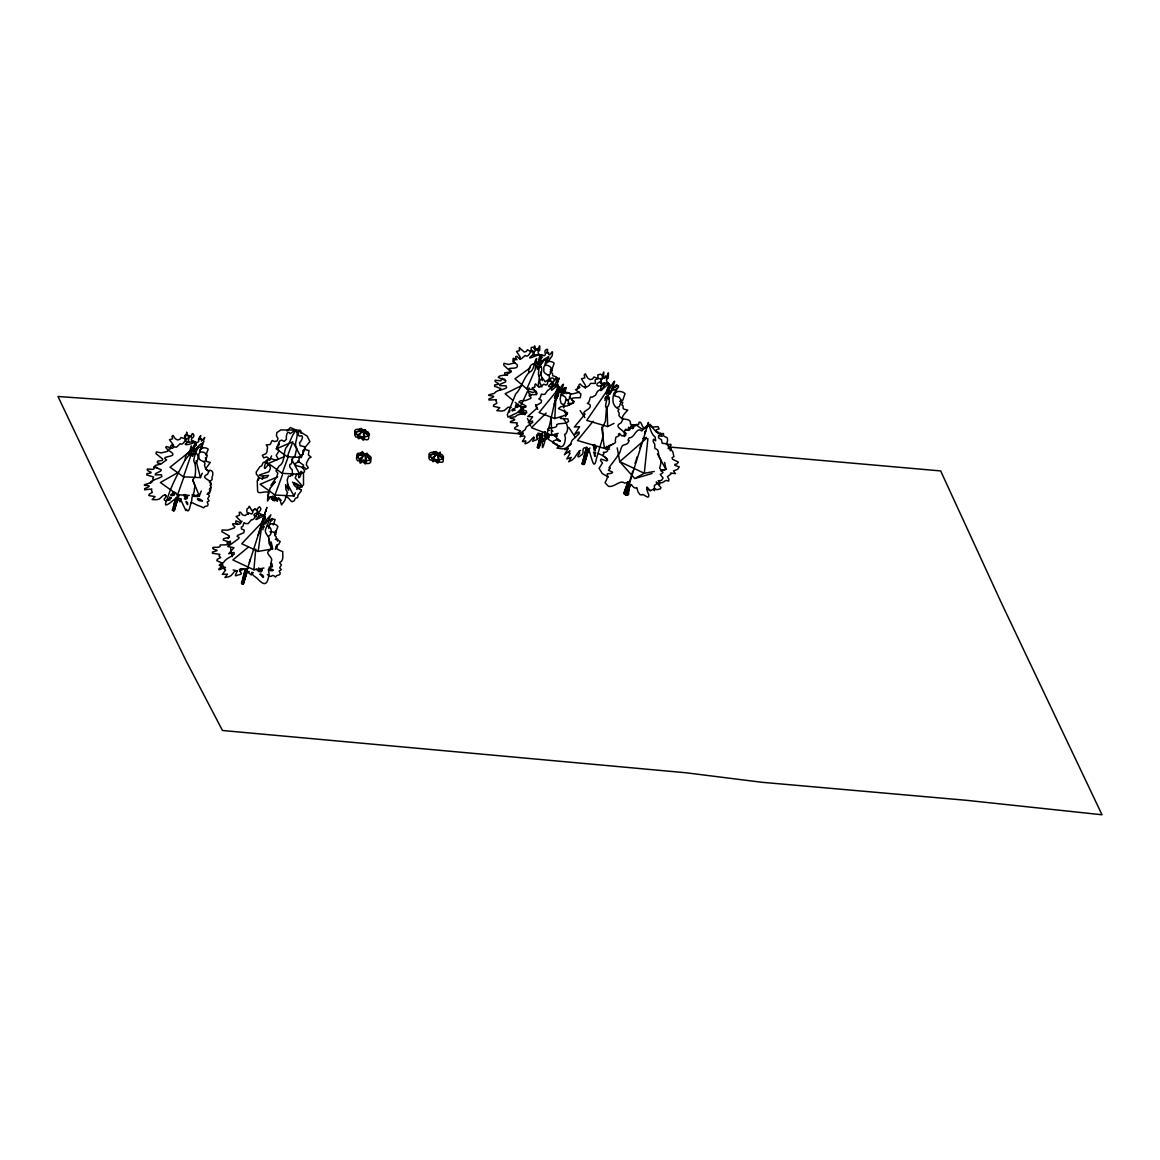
<?xml version="1.0" encoding="UTF-8"?>
<svg xmlns="http://www.w3.org/2000/svg" width="1160" height="1160" viewBox="0 0 1160 1160"><rect width="100%" height="100%" fill="white"/><g stroke="black" fill="none" stroke-linecap="round" stroke-linejoin="round"><path stroke-width="1.5" d="M533.049 355.293L533.049 354.075M541.401 434.202L541.386 435.217L541.807 434.246M538.414 446.817L538.385 447.89L541.966 436.464L542.46 447.572L543.416 446.049L549.71 424.56L556.322 394.777L556.148 398.909L554.234 404.144M561.266 390.007C569.56 371.722 550.55 404.564 558.83 386.744L556.466 385.135L552.812 386.584M563.731 407.856L564.456 405.927L561.034 403.129L560.091 399.141L561.454 392.907L565.166 389.572L565.514 387.73L561.803 389.31L559.961 391.5M258.317 480.167L259.202 477.572L256.317 474.048L256.23 472.091L259.84 466.712L261.638 465.943L263.117 462.637C268.395 459.403 262.624 468.248 265.017 468.51L268.105 464.899L267.032 463.043C266.64 460.172 270.947 458.954 266.611 456.866L263.683 457.91L262.305 455.242L265.872 453.792L266.988 451.849L267.539 446.977L266.263 444.903L270.135 444.526L272.136 440.539L274.659 441.554L277.182 440.858L277.994 438.552L276.442 435.768L276.82 432.593L280.851 429.911L295.133 430.07L298.627 432.81L298.25 435.014L299.454 436.174C305.051 433.84 301.513 441.337 299.498 442.757L300.164 445.759L304.224 446.527L304.761 448.876L302.818 450.689L303.195 454.024L300.701 455.43M554.784 418.542L556.22 391.587L539.066 412.568L554.784 418.542L561.411 416.483M601.228 383.974L601.257 378.377M150.669 483.271L151.047 481.835L152.641 481.647M299.135 456.707L298.946 461.637L295.031 463.55L296.148 465.61L302.107 467.161C306.965 472.816 303.876 472.294 299.99 473.831M244.499 580.058L246.906 571.445L251.357 574.997L251.691 572.416L253.097 575.229L257.056 578.274C263.436 585.017 267.322 587.076 269.077 573.953L268.438 569.879L270.454 568.501L271.223 561.527C274.151 557.104 263.189 553.465 270.034 550.144C273.064 546.49 267.887 544.939 269.077 540.952C270.599 535.92 262.45 533.716 266.409 527.351C268.366 523.61 270.178 517.099 264.799 523.305C262.204 526.799 262.189 518.288 265.306 516.939L264.9 516.113C262.334 515.33 250.806 523.899 258.52 516.519C259.086 506.848 254.591 521.565 251.444 519.651L248.182 523.61L245.442 523.58C242.266 520.274 244.731 527.191 241.352 527.017L241.454 529.003L244.238 530.091L243.919 532.716L237.626 535.369L237.104 536.471L239.119 537.413L238.641 538.66L227.824 546.577L234.015 547.708L228.68 553.755L233.972 552.421L234.291 554.059C230.318 557.684 226.012 558.236 223.633 562.411C210.859 569.197 230.883 561.179 219.066 568.632L218.936 569.749L225.127 567.588L224.329 569.429L225.663 570.01L222.285 574.36L227.519 574.127L224.938 577.52L229.158 576.65A7.641 4.625 -45.4 0 1 231.072 575.621L234.494 571.532C241.237 568.53 231.087 578.463 237.829 575.055C245.601 573.62 237.191 572.475 241.657 568.704L245.587 569.197L242.295 582.233M538.878 387.15C537.124 383.25 540.792 378.464 538.472 374.782C538.791 358.034 545.055 369.75 539.298 376.13M542.706 431.998L541.183 437.973M611.218 390.949C622.746 362.108 600.053 408.871 609.638 385.018L606.839 383.293L603.896 385.149M263.973 568.052L253.895 569.807L255.765 549.042M569.168 405.232C567.704 402.97 569.821 400.229 565.978 400.084M647.875 438.668L644.293 473.265L634.766 478.572L619.745 461.651L617.192 447.861M173.362 447.441L173.463 445.02L169.462 439.727L172.651 438.784L171.97 436.407L173 435.391L175.377 438.842L177.61 439.974L179.858 439.307L181.061 437.552L184.904 438.697L184.643 435.609L187.195 434.87L189.181 435.942L188.805 439.089M266.321 522.304L265.843 523.755M520.028 359.455L520.159 357.005L516.519 351.48L519.52 350.654L519.361 347.579L524.16 352.06L526.292 351.494L527.466 349.769L529.888 351.161C533.02 351.538 528.859 346.318 533.281 347.304C536.688 347.971 535.76 353.524 531.86 351.958M542.474 362.413L543.764 359.469L548.651 356.599L548.636 358.063L546.36 360.165M524.958 412.626L524.625 414.714L523.972 412.351M615.902 390.558L615.322 392.486M585.322 388.325L585.51 385.424L581.407 378.798L584.857 377.87L584.205 374.955L585.351 373.825L587.786 378.131L590.135 379.639L592.572 379.001L593.934 376.971L598.009 378.61L597.835 374.883L600.604 374.173L602.707 375.593L602.185 379.349M549.797 381.364L548.97 378.769C551.754 373.984 542.576 375.159 543.88 369.649C542.547 362.819 550.362 364.965 551.754 369.098L549.927 374.491L548.216 374.926M263.987 516.707L261.522 524.479L262.276 522.159L264.204 527.133M551.101 383.423L555.22 385.323L557.104 377.87M593.326 444.816L594.065 450.022L594.891 444.555M258.158 551.421L262.262 522.101L241.758 543.721L258.158 551.421L272.586 548.912L271.251 542.097M545.098 365.168L545.287 362.848L547.317 361.325L547.389 359.687L543.866 360.571L540.937 364.037L538.66 361.166L541.633 358.005M626.081 494L628.851 484.416L625.428 495.189M367.459 433.709C368.199 434.681 372.026 444.295 360.847 437.233C365.414 445.397 364.574 433.956 364.11 432.709C363.5 432.651 361.354 427.605 363.602 430.969C365.023 433.013 365.937 431.766 367.459 433.709L368.517 435.957L363.138 430.65L360.267 430.476M362.732 460.998C368.358 470.046 365.879 455.271 365.154 454.822C362.529 451.356 367.865 457.402 367.242 456.257C370.75 458.504 372.259 460.709 362.848 461.027M173.115 509.559L173.797 510.835L177.625 498.263L180.076 501.917L180.583 499.337L185.788 510.516L186.441 509.254C188.993 515.054 190.356 504.194 191.545 501.178L191.835 500.192C191.052 496.277 195.069 493.029 194.358 488.723C196.91 484.822 189.993 480.37 194.894 477.253C195.605 472.671 196.156 466.683 194.474 462.405C191.139 458.925 203.188 439.205 193.72 451.254C192.85 446.832 198.041 440.858 191.588 440.568C190.124 437.465 195.663 437.871 193.415 434.043C190.719 431.389 192.212 440.873 189.877 435.45L188.558 437.552M536.239 392.413L536.196 394.733M173.014 508.863L175.16 500.047M245.18 569.096L241.686 583.219M540.662 434.478L537.486 447.252M273.281 524.972L275.123 519.491L272.136 519.042M185.499 440.452L186.368 439.336M586.337 447.282L582.218 463.753M268.815 528.51C267.452 522.13 275.63 522.899 277.907 526.538L275.63 532.324L270.005 531.628M173.319 507.079L175.87 497.814M617.657 386.396L616.888 384.685L612.132 388.238M540.197 365.835C546.433 350.102 533.673 374.462 540.212 358.832C548.071 347.029 518.853 365.864 534.282 353.597C530.86 344.244 529.99 359.397 525.161 355.453L521.463 358.744L519.013 358.44L516.954 356.294L515.707 356.627L516.04 359.267L512.604 361.137L517.099 364.602C519.68 371.214 503.367 365.603 511.342 370.997L510.849 372.215L505.47 374.941L500.047 375.797L498.176 377.348L505.833 380.668L505.485 381.988L500.163 384.25L499.728 385.584L506.123 385.888L506.63 387.788C501.497 390.688 497.161 389.47 494.174 393.472C478.094 397.068 503.411 394.125 489.027 398.837L488.954 400.026L496.364 399.707C495.276 401.737 496.886 401.577 496.799 403.346L493.754 404.854L493.391 406.261L499.772 407.74L496.857 410.64L501.961 411.089A7.641 6.162 -18.2 0 1 504.238 410.582L508.123 407.203L511.111 407.493M563.238 418.426C566.544 423.037 569.676 428.069 565.848 433.854L564.601 434.405L565.428 438.06C564.471 449.732 559.468 448.079 553.132 442.308L548.883 439.698L548.1 437.784C545.925 435.682 548.042 442.395 545.142 437.827M541.183 433.927L537.761 446.962M628.676 488.302L628.038 492.217M607.376 397.053C609.072 394.342 611.509 385.294 607.492 392.863C604.737 396.662 609.058 385.512 608.899 383.815C608.376 382.757 604.012 380.393 608.173 378.16C609.377 363.617 606.158 384.25 605.723 375.884C601.475 385.816 605.607 362.95 602.417 376.449M243.673 576.1L241.86 583.654M359.136 429.911C360.586 427.373 363.08 428.446 361.442 430.215C359.687 428.649 351.857 428.286 355.54 434.173M433.463 452.878C434.13 449.877 439.64 452.385 436.61 454.604C435.623 454.474 428.707 465.464 435.363 460.215L441.308 459.418M185.963 435.595L186.731 432.114L187.151 436.029M185.093 494.464L184.759 495.596L184.28 494.638M564.282 410.307L566.689 414.076L565.457 416.599M551.696 370.214L551.493 368.938M630.083 428.533L631.577 424.661L630.359 423.922C631.736 414.932 613.799 424.589 627.777 410.118L624.065 409.233C621.861 408.407 624.457 405.376 621.789 404.985L622.775 402.433L619.788 401.172M522.275 414.41L522.899 411.858M173.666 508.298L175.029 502.889M534.122 348.696C535.238 339.633 534.339 355.149 537.124 348.478C537.805 355.685 540.4 337.864 539.647 350.465C535.471 352.031 540.111 355.395 541.938 357.091C539.371 359.933 535.238 368.561 536.63 358.527C533.817 360.716 534.818 370.867 529.149 372.346C522.885 379.189 521.971 387.585 515.577 394.168L507.326 414.743L508.036 417.122L516.664 413.061L519.883 410.307L518.81 412.728L521.565 411.394M545.316 432.143L544.345 436.29L544.736 432.187M562.6 394.893C562.673 390.862 569.139 392.239 570.648 394.53L568.951 399.475L567.153 400.243M614.684 394.995C614.757 389.992 622.862 390.848 625.023 393.704L622.833 400.113L620.527 401.273M176.972 496.886L177.35 495.378M545.461 364.544C545.519 360.383 552.261 360.818 554.147 363.196L552.29 368.633L550.347 369.663L552.233 370.576L551.145 372.244L552.551 373.476L552.624 375.68L556.409 376.913L554.9 379.914M199.767 451.124C199.81 447.18 206.219 446.919 208.206 449.196L205.929 455.097M604.954 398.199L606.086 396.647L604.882 400.476M264.683 514.518L264.538 514.909M277.211 544.504L277.08 547.23L275.21 549.332M544.924 432.057L544.736 433.492L545.2 432.129M594.37 444.933L593.978 446.281L593.717 445.179M534.441 363.863C530.729 362.95 527.96 369.707 528.8 372.548M556.249 394.995L559.294 387.498L556.974 384.598L555.22 385.323M258.752 567.835L259.13 571.793L256.2 569.111M584.365 459.273L583.219 463.26M560.657 391.747L560.889 390.905M520.477 413.438L521.275 410.567M557.148 398.474L557.612 395.444L556.235 396.096M586.438 448.224L582.436 463.333M632.664 428.765L632.939 427.793C631.141 424.429 633.664 423.806 635.26 425.894M189.79 451.443L186.18 454.459L184.817 460.491L188.297 455.895L191.371 445.904L192.067 447.745L191.269 450.849L193.213 448.673L195.605 441.946L196.823 442.685L198.679 441.612L198.563 438.944L200.724 435.565L199.825 439.466L201.434 438.596L201.463 441.191L204.755 437.422L203.435 440.365L203.986 441.51L201.26 445.397M628.14 488.229L628.445 487.099L626.066 494.508M262.856 529.787L263.421 526.437L261.827 527.264M647.062 427.185L648.454 422.399L646.917 426.982M185.643 494.841L185.426 498.829L183.701 494.682M259.028 478.05L262.668 478.514L267.017 477.296L268.511 475.426L261.435 476.006L259.245 475.034L268.917 471.757L269.976 469.495C272.803 463.608 258.55 462.173 270.599 458.577L276.123 460.158L278.154 458.939L276.196 455.445L278.849 451.182L278.356 449.34M277.486 541.082L277.661 539.023L275.312 539.414M245.601 574.432L246.427 571.808L245.296 575.548M247.805 567.573L246.775 570.88L247.413 568.878M263.291 518.621L262.711 520.448L262.986 519.608M521.971 414.453L522.711 411.873M266.611 508.413L266.887 507.355L265.64 511.415L265.988 510.153M205.363 457.721L206.611 461.506L210.279 462.449L205.827 468.524L207.075 470.394M243.919 579.884L243.093 582.523L244.368 578.419M245.819 573.91L246.167 572.576M536.616 436.146L536.572 435.406M539.342 443.917L540.27 440.771M631.649 475.092L628.532 485.228M172.594 510.284L173.072 508.442M246.892 570.473L256.476 540.458M632.026 473.671L632.707 471.163M243.107 568.806L242.208 569.85L240.888 568.661M537.747 447.673L541.227 434.594L538.095 434.536L536.63 436.986L536.703 438.117L538.139 438.06L537.225 439.553L532.6 441.278L534.412 437.857L533.774 436.958L529.38 441.641A6.946 3.567 -51.5 0 0 527.814 442.728C520.507 446.44 530.105 438.262 523.145 441.713L522.391 441.38C527.597 434.13 523.667 435.986 520.014 436.638L523.363 433.013L520.202 433.84L520.564 433.028L525.088 429.722L526.365 426.938L532.716 422.37L532.512 420.964L528.221 422.646L532.716 416.802L527.8 416.411L536.732 408.422L536.036 405.623L541.169 402.679L541.517 400.345L538.747 398.866C541.676 398.402 540.255 392.196 542.706 394.487L544.895 394.255L547.636 390.471C549.564 390.267 558.337 377.348 551.58 388.643C550 394.516 558.83 381.002 558.801 388.02L556.278 390.992L556.032 393.878L557.409 389.76L556.278 391.37L557.989 393.791L559.801 391.166L562.76 389.818L563.339 392.849M627.937 488.403L647.178 426.619M286.969 431.027L290.363 427.547L295.742 429.925C300.077 436.087 292.813 443.381 296.786 448.311L294.988 455.982L292.726 458.243L291.363 463.826C288.043 463.957 290.043 468.756 292.161 469.539L292.581 475.542L291.073 474.991L290.45 476.339L288.536 476.078L287.201 479.892L288.651 490.26L285.577 484.677L285.911 489.491L287.579 492.565M243.368 581.595L243.6 580.855M270.294 487.852L267.771 496.582L268.815 496.886M244.963 576.505L245.398 575.259M259.956 529.54L261.275 525.321L256.708 539.734M582.668 464.29L587.337 447.455C579.275 447.485 585.872 453.024 581.116 455.155C577.926 458.548 576.534 456.402 579.623 453.328C579.681 448.441 575.389 457.025 574.2 458.157A9.019 3.611 -57.2 0 0 572.446 459.766L568.719 461.796L571.285 457.402L566.761 458.983L570.111 453.357L569.024 453.038L569.893 450.82L564.34 454.749L568.414 448.412L564.934 449.659L570.488 444.034L572.054 440.365L579.159 433.637L579.058 431.911L574.36 434.71L579.565 426.721L574.36 427.025L585.002 414.12C579.812 411.597 593.369 409.147 589.701 404.39L587.322 403.404C590.411 402.607 589.352 394.936 591.861 397.314L595.413 395.357L597.429 391.486L600.576 389.252L601.184 385.976L604.229 383.134L604.157 385.845L600.938 390.659L608.492 383.829L610.464 385.99L606.593 391.181L609.885 394.313L611.668 390.732L616.583 389.151L616.482 391.094L614.133 392.849C611.958 399.562 612.19 406.275 619.106 409.306L617.947 411.017L619.222 413.308L618.918 415.628L622.731 419.601L621.064 422.892C611.363 427.358 627.531 430.099 624.022 435.841L624.761 436.566M635.057 463.42L635.854 460.853M645.511 430.998L645.25 431.998L645.583 431.012M646.642 427.634L647.526 425.096L647.019 426.648M203.624 461.462L205.421 460.955L207.277 455.547C205.595 451.545 197.562 449.674 198.911 456.431C197.794 462.086 207.321 460.274 204.493 465.203L205.726 469.133L208.96 471.424L207.495 474.251C198.679 478.413 213.512 479.776 210.583 484.837C211.265 487.026 211.395 492.405 207.742 493.217L209.38 495.987L207.727 498.684L209.09 500.873L207.132 502.048L208.075 504.194C208.35 507.486 204.45 505.049 203.725 507.863C199.157 505.513 198.519 506.093 192.937 503.019L190.921 502.599M244.789 577.057L245.905 573.461M246.297 572.184L246.529 571.416L242.527 583.944L242.875 582.856M641.697 442.685L641.045 444.7M647.193 426.822L649.89 424.241L652.514 427.039L658.068 426.662L659.097 428.896L656.154 429.824L656.009 431.65L658.285 432.216L658.155 433.608M200.579 447.151L202.913 444.57C203.218 440.843 197.505 446.557 197.04 448.123M249.284 562.499L250.241 559.511M244.499 577.985L244.18 579.029L244.934 576.781M258.086 535.369L259.767 530.033M615.612 390.253L615.655 392.326M636.26 459.607L637.159 456.837M644.67 433.55L645.395 431.361M247.66 568.11L248.138 566.515L245.615 574.534M264.132 516.026L264.741 514.083M287.375 492.696L284.765 500.569L281.517 504.904L279.502 498.409L278.356 497.858L277.196 501.381L275.529 497.945L274.572 500.09L272.731 500.003L273.281 498.539M247.544 568.414L247.993 566.964M260.855 526.553L260.565 527.466M263.074 519.274L261.928 522.885M263.769 517.157L266.089 509.95L265.857 510.647M538.399 446.977L538.82 445.658M264.944 513.619L265.712 511.009M261.188 525.553L261.638 524.146M275.384 496.378L273.339 500.525C276.399 493.783 268.815 504.15 272.6 496.277L269.86 497.727L267.481 501.076L267.873 495.958C271.541 487.07 257.505 496.335 257.592 490.68L257.259 480.994L258.288 478.079L259.245 478.384M640.509 446.238L639.87 448.282M247.298 569.197L247.631 568.168M626.139 492.71L627.024 489.955M647.41 426.126C652.196 422.863 654.341 434.217 660.721 433.072L662.186 436.349L658.59 435.696L658.532 437.784L661.432 439.814L662.229 443.337C670.973 443.787 665.971 445.048 670.175 449.21L672.611 451.298L673.191 453.429L673.931 456.59L672.032 457.75L672.626 459.316L678.426 462.057L676.744 464.029L674.801 464.391L674.932 465.392L679.325 466.9L677.585 469.336L673.525 470.916L675.395 473.613L670.509 473.034L670.886 474.164L667.421 476.6L669.03 479.399L668.58 481.11C664.578 478.601 663.911 483.966 660.301 482.632L658.155 480.559M630.953 484.459L628.952 488.954L628.561 494.638L623.717 493.13L628.053 481.574M261.986 523.029L262.856 520.274M262.856 520.274L262.349 521.87L265.103 523.784M274.296 497.248L274.427 494.899M628.111 486.736L628.488 485.547M173.985 509.95L179.176 494.899M625.486 489.926L628.343 482.27L624.587 483.096C620.063 479.268 614.553 487.736 608.434 486.33L605.041 482.72C606.825 479.268 608.202 476.934 607.188 473.903L611.625 473.251L612.654 472.149L608.434 470.25L610.348 468.016L609.058 467.9L609.391 467.045C613.437 461.622 617.598 456.518 619.962 452.197L621.325 447.716C623.123 442.641 626.806 446.919 629.213 440.655L628.024 440.06L629.184 437.755C634.621 438.465 636.159 426.387 641.842 430.983C652.196 418.151 647.846 431.81 655.096 436.914L655.661 440.814L653.442 439.22L653.167 441.452L654.776 444.352L654.878 448.354C659.822 450.225 657.575 452.473 659.271 456.677L660.591 459.52C661.548 463.435 660.069 465.986 659.663 468.176L663.041 472.57L660.315 474.483L663.071 478.022L661.678 480.225L658.909 480.921L659.793 484.286L656.734 482.444L656.85 483.763L654.356 485.533L654.559 490.68C652.021 487.04 651.514 492.579 649.107 490.288C645.54 482.459 646.555 490.985 648.672 494.349C649.991 501.424 642.48 492.304 642.118 494.958L640.132 494.711L637.986 491.869L636.797 487.548C635.274 488.824 633.36 487.504 631.518 484.778L630.62 484.575L629.271 486.852L627.473 495.378L625.53 493.493M627.067 485.098L624.124 494.087L626.734 493.623M193.125 448.92L170.056 467.233L183.469 476.818L193.125 448.92L194.43 453.98M297.931 488.607L303.514 484.967L303.5 473.642C301.078 468.393 300.788 478.63 298.7 477.688L298.439 473.802M635.404 425.56C636.042 422.559 639.436 426.909 639.015 422.24C642.495 420.601 641.335 431.158 646.787 426.793L647.642 425.358L646.57 426.938C641.103 433.245 638.391 423.037 634.128 425.575L633.447 428.141L630.257 428.185L628.445 430.433L625.632 429.157L624.37 431.201L625.632 433.579L623.862 435.58L621.818 435.899L619.411 433.477L618.454 434.072L619.164 435.652L615.8 437.334L615.279 440.858C616.99 443.309 611.972 444.106 610.667 445.353C606.491 444.425 610.479 453.575 603.287 452.24C605.476 454.343 601.416 454.56 603.389 456.17L606.999 458.693M178.379 472.309L160.385 482.516L177.582 494.812L183.918 476.948M300.744 489.418C292.059 486.591 289.913 478.05 301.586 487.084L302.368 486.794L300.715 484.155L295.22 477.963L296.699 474.121L299.005 473.642M521.594 414.337L522.493 411.8M607.927 396.169C613.234 404.55 601.025 416.686 607.782 396.604L608.826 396.735L608.434 399.011M287.274 456.764L292.798 441.829L276.283 448.833L287.274 456.764L301.31 457.489L304.369 450.268M284.301 456.649L268.38 463.405L282.156 473.352L288.492 456.185M277.661 476.803L260.087 484.271L274.978 495.03L282.46 474.774M195.649 453.038C199.52 454.256 198.026 461.651 195.489 463.405M273.949 498.322L274.267 500.786L275.529 497.945M244.107 581.392L243.339 583.408L241.599 583.697M555.06 434.405L555.016 436.421L552.233 434.449M606.868 446.266L606.898 448.833L604.621 446.991M439.567 455.286C440.205 451.95 445.846 456.909 442.511 459.287M561.367 389.673L566.196 387.527L564.63 393.515M367.357 455.43C367.56 453.4 367.546 452.458 366.357 455.097C367.01 455.373 368.619 454.358 368.706 455.227C369.358 456.199 373.491 457.257 369.402 460.709M556.988 378.174C557.931 375.695 555.654 385.772 557.742 379.973L557.786 381.437L559.12 377.957L557.322 384.018L559.57 389.006L558.482 391.572M515.011 408.175C510.574 415.468 511.473 405.623 515.04 410.248M183.469 476.818L200.448 477.615L202.231 473.208M192.647 495.509L199.346 495.813L201.318 490.985M266.916 526.118C272.397 526.046 272.469 534.89 268.496 536.399M547.143 362.79L552.145 355.859C553.914 344.767 548.999 360.658 548.491 352.35C543.663 355.786 550.463 347.579 546.229 349.566C542.691 351.654 547.752 354.626 543.822 355.815C540.038 351.48 535.673 363.776 542.155 362.717M536.166 367.096L535.978 365.371L535.297 368.329M561.222 395.052L564.789 396.459L566.312 399.04L564.659 403.941L563.296 404.26M269.656 460.389L271.585 455.865M262.16 479.385L263.537 476.122M276.283 448.833L278.733 443.062M282.156 473.352L299.744 474.251L301.035 471.236M302.31 468.22L303.587 465.203L297.786 460.97M274.978 495.03L294.002 496.001L295.394 492.739M296.771 489.476L298.149 486.228L292.45 482.052M613.901 395.618L619.135 397.184L621.455 400.403L619.295 406.768L617.352 407.247M533.832 389.716L526.814 388.89L538.588 361.789L539.269 365.226M274.848 534.673L276.269 531.541L275.471 531.091M366.981 436.45L361.021 437.248C354.061 443.12 361.558 429.809 364.399 430.563C366.473 428.823 365.125 431.94 367.923 431.825C366.43 432.491 371.925 433.536 368.184 436.32M542.3 436.116L538.936 447.31L537.529 447.731M515.228 402.346L520.303 406.652L529.134 387.889M230.506 541.169L226.925 542.851L228.433 544.808M566.341 393.718L566.921 392.559L572.184 394.009L579.507 392.138M190.878 454.328C188.674 458.983 190.675 451.095 190.936 453.357M625.747 433.013L625.704 435.478M365.342 432.042C364.066 429.301 366.792 429.461 361.34 430.433C358.744 431.317 351.988 431.549 355.786 437.03L362.514 437.378M174.58 492.144L172.854 495.407L175.784 492.522M552.928 431.201L551.391 430.505M169.447 498.35C175.059 494.885 164.647 504.353 164.14 498.959L166.387 496.596L165.3 495.204L163.154 495.465L159.34 499.046A7.641 5.844 -27.6 0 0 157.137 499.685L152.178 499.612L155.049 496.582L148.857 495.581L149.234 494.174L152.207 492.478C152.293 490.752 150.727 491.013 151.815 488.969L144.623 489.796L144.71 488.621C158.746 483.038 134.096 487.664 149.742 483.024C152.598 478.935 157.006 479.718 161.878 476.586L161.414 474.759L155.208 474.918L155.643 473.584L160.834 470.989L161.182 469.684L153.787 466.987L155.614 465.334L160.877 464.101L166.619 459.838C158.065 455.097 183.004 458.316 167.939 450.123L168.664 449.181C172.985 449.196 169.375 446.353 171.593 444.947L174.174 447.021L176.552 447.151L180.162 443.685C184.251 447.064 187.311 431.636 188.732 441.757C179.379 446.586 191.733 444.439 194.546 442.192L196.417 444.091L193.183 448.688L196.576 449.572M177.944 498.002L174.333 510.385L172.274 510.269M542.285 436.464L538.922 447.89L537.544 446.803M194.706 494.943L195.011 496.538L191.98 494.841M588.598 449.442L584.365 464.087L581.827 463.696M588.497 449.645L584.161 464.45L582.132 463.13M542.43 436.32L539.154 447.659L537.182 447.18M262.377 521.42L264.9 518.23C264.886 513.213 251.444 513.706 259.39 506.804C262.957 509.254 259.115 511.734 257.911 512.604C255.505 513.01 251.155 515.707 256.186 516.229M177.915 498.191L174.275 510.719L172.347 509.733M551.421 370.663L550.13 371.765M362.123 457.809C361.151 458.33 356.671 467.9 364.051 459.998M518.534 404.173L516.577 407.32L519.26 405.87M184.846 435.464L184.571 438.828M266.887 521.463L272.368 518.491L272.368 520.042L270.077 521.855L269.99 524.088M670.146 450.776C675.004 445.135 663.071 452.313 670.944 445.397L670.929 444.352L666.507 444.512C666.594 442.613 668.667 440.452 666.942 437.566L665.042 436.754C660.939 435.334 667.014 431.476 659.446 434.739M625.965 430.389L628.038 429.736L628.705 427.126L629.865 429.896M171.028 494.725L172.332 493.87L174.087 495.494M593.108 421.268L577.491 440.495L604.404 448.398L612.495 444.295M196.127 445.005C191.298 446.209 194.952 453.531 196.823 449.645L198.722 447.485L202.449 446.47L202.405 448.079L200.26 449.659L200.129 451.979M502.251 378.189L500.786 380.77L495.161 380.233C493.551 383.032 504.209 384.003 494.653 384.917L494.522 386.222L500.859 388.6L500.061 390.267M610.116 387.063C603.983 388.919 609.188 395.807 611.305 390.978L613.669 388.005L618.454 385.642L618.454 387.382L616.409 389.224M184.817 460.491C178.292 473.178 170.999 485.75 167.127 499.482C162.879 508.022 167.794 504.281 169.36 503.397C177.132 497.64 179.553 493.247 173.144 510.661L174.131 509.834M552.667 385.642L551.537 383.685M509.834 410.205L509.559 412.119M546.128 413.09L531.425 427.692L551.565 435.363L558.178 433.303M210.149 485.518L211.178 483.778L210.25 483.358M553.001 381.393C548.433 386.222 559.12 383.931 558.09 385.685C556.988 388.571 555.249 393.588 559.83 392.573M276.645 497.669L274.978 500.613L272.919 499.221M588.86 448.717L583.973 463.637L582.436 464.406M209.394 481.995L212.149 479.529L211.975 477.354C213.686 473.976 213.338 468.887 207.814 470.655M514.967 362.761L508.573 364.443L503.947 363.298L503.628 365.081L509.82 370.823L509.458 372.157L504.817 372.723L504.687 374.419L507.529 375.289M646.714 438.117L619.745 461.651L644.293 473.265L654.284 471.467M270.338 488.055L275.21 481.849L270.86 485.402L276.689 477.021L277.834 473.149L275.964 471.003L279.111 465.986C285.215 462.782 282.996 453.836 285.896 447.905C290.826 442.786 290.928 435.174 296.554 430.142L300.57 430.316L300.947 433.318M169.665 498.263L168.649 499.829L170.143 500.003M248.182 547.288L232.856 559.932L253.895 569.807M557.409 393.385L557.815 393.878M530.25 367.793L514.938 378.812L526.814 388.89M534.412 364.791L538.588 361.789M209.337 489.259L210.757 487.287M523.827 410.031L520.724 410.727L520.564 411.93L525.466 414.468M580.609 450.428L579.058 450.907M557.684 394.922L558.714 394.98M559.686 445.643L556.988 448.151L563.064 448.876A9.019 7.41 -13.5 0 1 565.775 448.369L571.242 444.178M242.106 521.246L239.41 522.348L236.017 520.797L235.625 522.595L237.408 524.596M247.53 570.807L243.165 584.016L241.889 582.755M239.7 571.517L240.903 570.27L239.279 569.342M589.294 448.456L590.019 448.05M537.674 366.806L538.443 366.125L537.399 369.445M606.622 394.98L606.506 391.471L586.713 420.399L607.695 426.561L614.002 423.357M522.029 385.381L505.093 393.733L512.705 400.185M222.662 564.137L220.371 566.022L225.504 567.457M270.425 519.68L268.888 520.347M539.748 366.125L540.546 365.849L540.777 367.111M197.562 494.754L195.851 496.161L197.548 496.683L199.288 495.175L198.722 494.059M609.711 446.846L607.753 448.166L609.624 449.166M557.308 435.841C556.264 438.147 554.987 435.072 556.96 434.522M361.659 460.404L359.281 459.172L357.469 455.706L360.543 454.735M567.791 403.752L573.098 403.173L573.533 401.592L569.415 396.792M369.126 457.432C373.839 462.623 368.111 466.175 362.66 461.013M642.857 438.465L646.323 437.45M636.507 478.05L652.094 473.454M660.765 470.902L665.956 469.365L664.68 462.477M207.002 494.276L209.583 493.101L209.554 490.767M548.027 428.678C550.275 427.503 558.264 428.345 556.698 424.575C559.917 422.588 565.37 424.734 568.545 421.298L567.936 418.992L560.323 418.412L560.846 416.832L567.167 414.337L567.573 412.786L558.453 408.552L560.672 406.754L567.124 405.927L573.504 402.882L574.098 401.447C566.645 397.329 576.781 397.75 580.159 397.778L580.928 394.037L575.577 389.745L579.652 387.643L578.695 385.323L579.986 383.902L582.102 385.961C584.973 388.6 589.178 386.672 590.498 383.438L595.5 383.351L595.051 380.132C596.907 378.131 602.374 377.377 601.344 381.553C594.935 383.032 595.602 387.643 602.127 385.497M551.304 382.118C554.567 383.482 555.19 378.754 552.61 377.885L550.681 378.349L550.275 381.336M548.549 433.579L547.534 435.232L556.38 435.116C555.074 437.509 557.003 437.349 556.901 439.466L553.276 441.148L552.841 442.815L557.597 444.599M171.332 497.858L169.549 497.132M516.693 406.464L517.998 406.711M268.54 568.922C267.525 571.952 279.038 570.561 269.613 568.893M660.953 470.264L665.956 469.365L657.43 453.923M269.019 567.167L272.382 566.587L271.744 563.311M357.469 455.706L364.95 454.415L370.33 459.737M551.725 386.541C542.517 387.251 557.554 382.118 549.826 380.77C545.505 381.031 549.68 387.092 543.75 384.207L540.342 386.903L538.066 386.367L535.572 383.887C533.397 385.033 537.065 388.063 532.832 387.469L532.15 388.252C547.056 399.809 522.058 390.688 531.034 397.401L530.57 398.503L525.611 400.519L520.593 400.765L518.868 402.027L525.987 405.971L525.668 407.174L520.753 408.74L520.347 409.959L526.277 410.915L526.756 412.772C521.812 415.004 518.1 413.308 515.243 416.817C500.366 418.528 523.755 418.339 510.516 421.341L510.443 422.458L517.316 422.936L516.548 424.516L518.1 425.72L514.909 427.503L514.576 428.794L520.507 430.867L517.809 433.289L522.551 434.246M181.337 498.959L178.481 498.235M361.151 452.951C366.951 455.938 361.76 450.964 362.224 451.588C360.485 455.474 355.83 449.993 357.077 457.779M649.962 489.781L646.657 488.679M269.888 497.118L272.586 496.552L273.224 497.408M302.76 467.147L304.645 467.422L305.747 469.365L308.342 467.784L306.37 464.841L306.617 462.651L308.951 458.258L311.112 457.127L308.328 454.938L309.038 450.602L305.732 449.79L304.935 447.557L309.894 441.612L307.212 436.116L299.918 431.607L294.887 430.331L290.246 433.666C286.984 429.026 285.853 437.088 286.476 439.205L284.258 441.423L281.633 440.104L279.546 441.061L278.646 442.7L279.386 444.309L277.211 446.934L277.544 447.977M258.579 516.229L262.551 514.88L265.06 516.534L265.321 518.665L262.334 521.463L264.001 522.537L270.904 514.808L268.627 520.101M605.781 449.34L606.695 449.326M192.69 496.378L199.012 496.248M536.326 391.427L532.484 392.471L528.887 391.181L528.554 392.805L531.222 395.299M177.582 494.812L189.298 495.349M436.856 460.346L430.113 459.998C424.951 455.17 437.059 451.675 437.668 454.024C440.727 453.502 449.703 467.408 435.174 460.201C439.858 468.654 439.393 455.373 437.77 455.227C437.248 452.995 432.825 451.602 432.114 452.284C432.738 452.27 426.517 452.327 429.867 457.141M364.341 461.158L357.599 460.81C353.336 454.966 361.673 454.372 366.531 454.415C368.416 451.312 363.573 455.053 362.152 457.721M434.594 453.444L439.843 454.851M172.768 448.297L166.315 446.513L165.778 447.47L168.026 450.196L167.547 451.385L161.298 452.864L156.353 451.936L156.035 453.705L162.748 459.084L162.385 460.418L157.47 461.187L157.354 462.869L160.399 463.594M522.942 434.115L241.512 409.306L58 396.502L102.79 490.825L186.398 661.461L222.474 730.495L685.923 772.763L761.83 782.275L966.483 800.313L1102 814.769L1001.558 603.273L940.659 470.931L669.059 446.991M537.37 435.391L540.98 435.711M267.394 574.562L269.555 576.071C272.571 577.738 271.121 573.156 275.587 577.071C276.327 574.229 280.459 576.201 280.227 572.982L279.139 571.039L281.257 569.661L279.69 567.747L281.416 564.949L279.546 562.513C284.374 560.642 282.358 555.074 282.779 551.58C279.56 550.449 271.498 547.491 278.704 544.402L280.227 541.502L276.399 539.472L276.341 537.138L274.92 535.558L276.007 534.006L274.108 532.687M520.303 406.652L525.495 407.262M300.339 489.592L301.397 489.839L301.092 491.216L297.989 495.015L297.642 497.48L295.205 498.438L294.364 500.7L292.755 501.439C291.204 503.512 288.782 495.9 285.433 496.988M170.853 495.132L172.159 495.827M229.114 537.602L227.636 537.703L227.868 538.559M237.495 570.909L233.16 569.98M281.271 500.264L278.197 498.539M249.313 571.677L246.616 572.112L243.499 583.784L241.352 583.103M547.245 436.943L549.216 437.32L549.159 436.508M157.659 467.741L154.846 466.683L154.106 467.335C155.411 470.8 149.176 468.771 147.349 469.017C145.812 471.961 156.977 472.279 146.914 473.657L146.798 474.947L153.569 477.021L152.757 478.688L153.888 479.877M522.421 406.522L524.523 407.16M222.502 563.195L216.876 560.715L217.239 559.294L220.704 557.525L219.037 556.061L219.863 554.335L212.396 553.276L212.483 552.029C223.286 549.26 211.555 550.753 212.831 547.52C214.731 546.882 221.545 548.39 220.154 544.997L227.186 544.794L230.158 543.634L230.492 542.503L223.213 539.995L223.662 538.66L228.999 537.268L229.361 535.949L221.879 531.701L222.169 529.961L227.592 530.178L234.378 527.916L234.871 526.712C226.737 519.709 243.165 528.394 240.642 521.029L236.132 516.519L239.583 515.171L239.236 512.314L240.497 512.183L242.57 514.866L245.036 515.635L248.748 512.865C255.2 516.505 250.603 509.53 255.36 509.472L257.563 510.226L254.808 508.834L252.14 510.922C247.225 503.121 250.923 507.05 246.978 508.993L246.862 511.661L248.356 514.475M532.658 354.25C536.166 356.497 540.763 351.726 541.662 357.773M538.704 433.216L540.053 433.651M599.822 382.394C603.852 385.076 609.188 379.639 610.058 386.759M503.628 378.928L504.875 379.378M252.329 572.373L253.3 572.721M603.229 455.822L598.183 453.386M579.725 387.092L577.782 386.715L577.622 388.629M547.94 429.896L549.332 430.447M185.832 498.858L184.309 498.873M186.079 441.438C189.834 444.309 194.981 438.567 196.315 444.831M435.363 460.215L431.796 458.36L429.968 454.894L437.465 453.618L442.845 458.925L441.641 456.62M365.516 431.882L363.138 430.65L355.642 431.926L357.454 435.391L361.021 437.248M653.993 488.577L656.98 489.665L660.286 488.882L661.04 487.722L656.168 482.024M523.029 408.987L520.884 406.667M517.055 359.701L513.416 358.223L512.894 359.18L514.228 360.992M536.906 434.899L538.139 434.565L537.863 433.173M166.387 495.755L164.879 494.725M593.529 452.11L595.558 453.284L595.573 452.139M549.361 380.944L547.926 379.857L545.243 381.814C540.082 374.897 543.62 378.479 539.791 380.219L539.791 382.64L541.938 386.831M173.231 494.508L172.637 493.261M580.188 410.64L584.843 417.614M568.69 427.329L575.534 437.566M604.462 456.474L607.724 460.245L606.535 460.94L601.068 459.084L600.488 460.549L602.533 462.941L599.096 468.307L602.258 473.555L608.42 477.036M270.512 563.514L272.382 566.587M293.639 443.396L301.31 457.489M291.537 459.157L299.744 474.251M287.404 483.865L294.002 496.001M556.22 391.587L558.264 396.256M564.354 410.277L566.385 414.947L565.022 411.757M535.644 404.579L537.703 409.364M527.466 418.47L530.758 426.155M192.69 479.921L199.346 495.813M268.714 538.863L272.586 548.912M546.07 361.094L546.273 362.282M196.142 460.738L200.448 477.615M583.161 463.043L583.509 464.507C589.555 443.12 588.323 449.326 592.151 460.346C592.861 462.274 594.543 469.046 596.646 457.823L602.315 439.161L603.171 434.173L602.417 427.909L605.447 421.196L606.448 408.262M540.633 372.084L542.329 380.668M230.623 548.477L232.218 556.655M601.649 427.17L604.404 448.398M607.042 407.262L607.695 426.561M551.217 417.266L551.565 435.363M515.49 407.015C518.085 406.029 515.533 402.172 515.49 407.015M192.082 454.923C192.56 459.882 194.329 449.877 192.082 454.923M439.176 453.56L438.683 454.705L440.133 453.923L440.263 452.139L437.973 453.69L439.176 453.56M543.793 441.047L544.141 438.291L543.793 441.047M187.499 502.889C188.79 508.646 183.584 497.596 187.499 502.889M187.529 496.451C187.18 501.337 184.774 497.408 187.529 496.451M260.115 574.2L261.421 575.664C264.683 580.435 264.146 573.982 260.115 574.2M262.29 570.183C259.623 575.563 259.912 567.182 262.29 570.183M594.572 455.416C596.646 459.708 593.064 448.412 594.572 455.416M202.376 500.786C196.707 501.86 194.967 495.32 202.376 500.786M554.538 398.068L555.48 395.415L554.538 398.068M544.518 436.146L545.461 433.811L544.518 436.146M172.042 495.248L173.144 492.318L172.042 495.248M560.222 441.047C555.814 441.452 555.307 435.421 560.222 441.047M596.008 447.151L594.746 450.616L596.008 447.151M625.863 494.958L626.617 492.348L625.863 494.958M632.127 473.106L632.127 473.106M627.98 487.432L628.357 486.359L627.98 487.432M363.138 430.65L357.454 435.391L363.892 437.407L363.138 430.65M364.95 454.415L359.281 459.172L365.704 461.187L364.95 454.415M437.465 453.618L431.796 458.36L438.219 460.375L437.465 453.618"/></g></svg>
